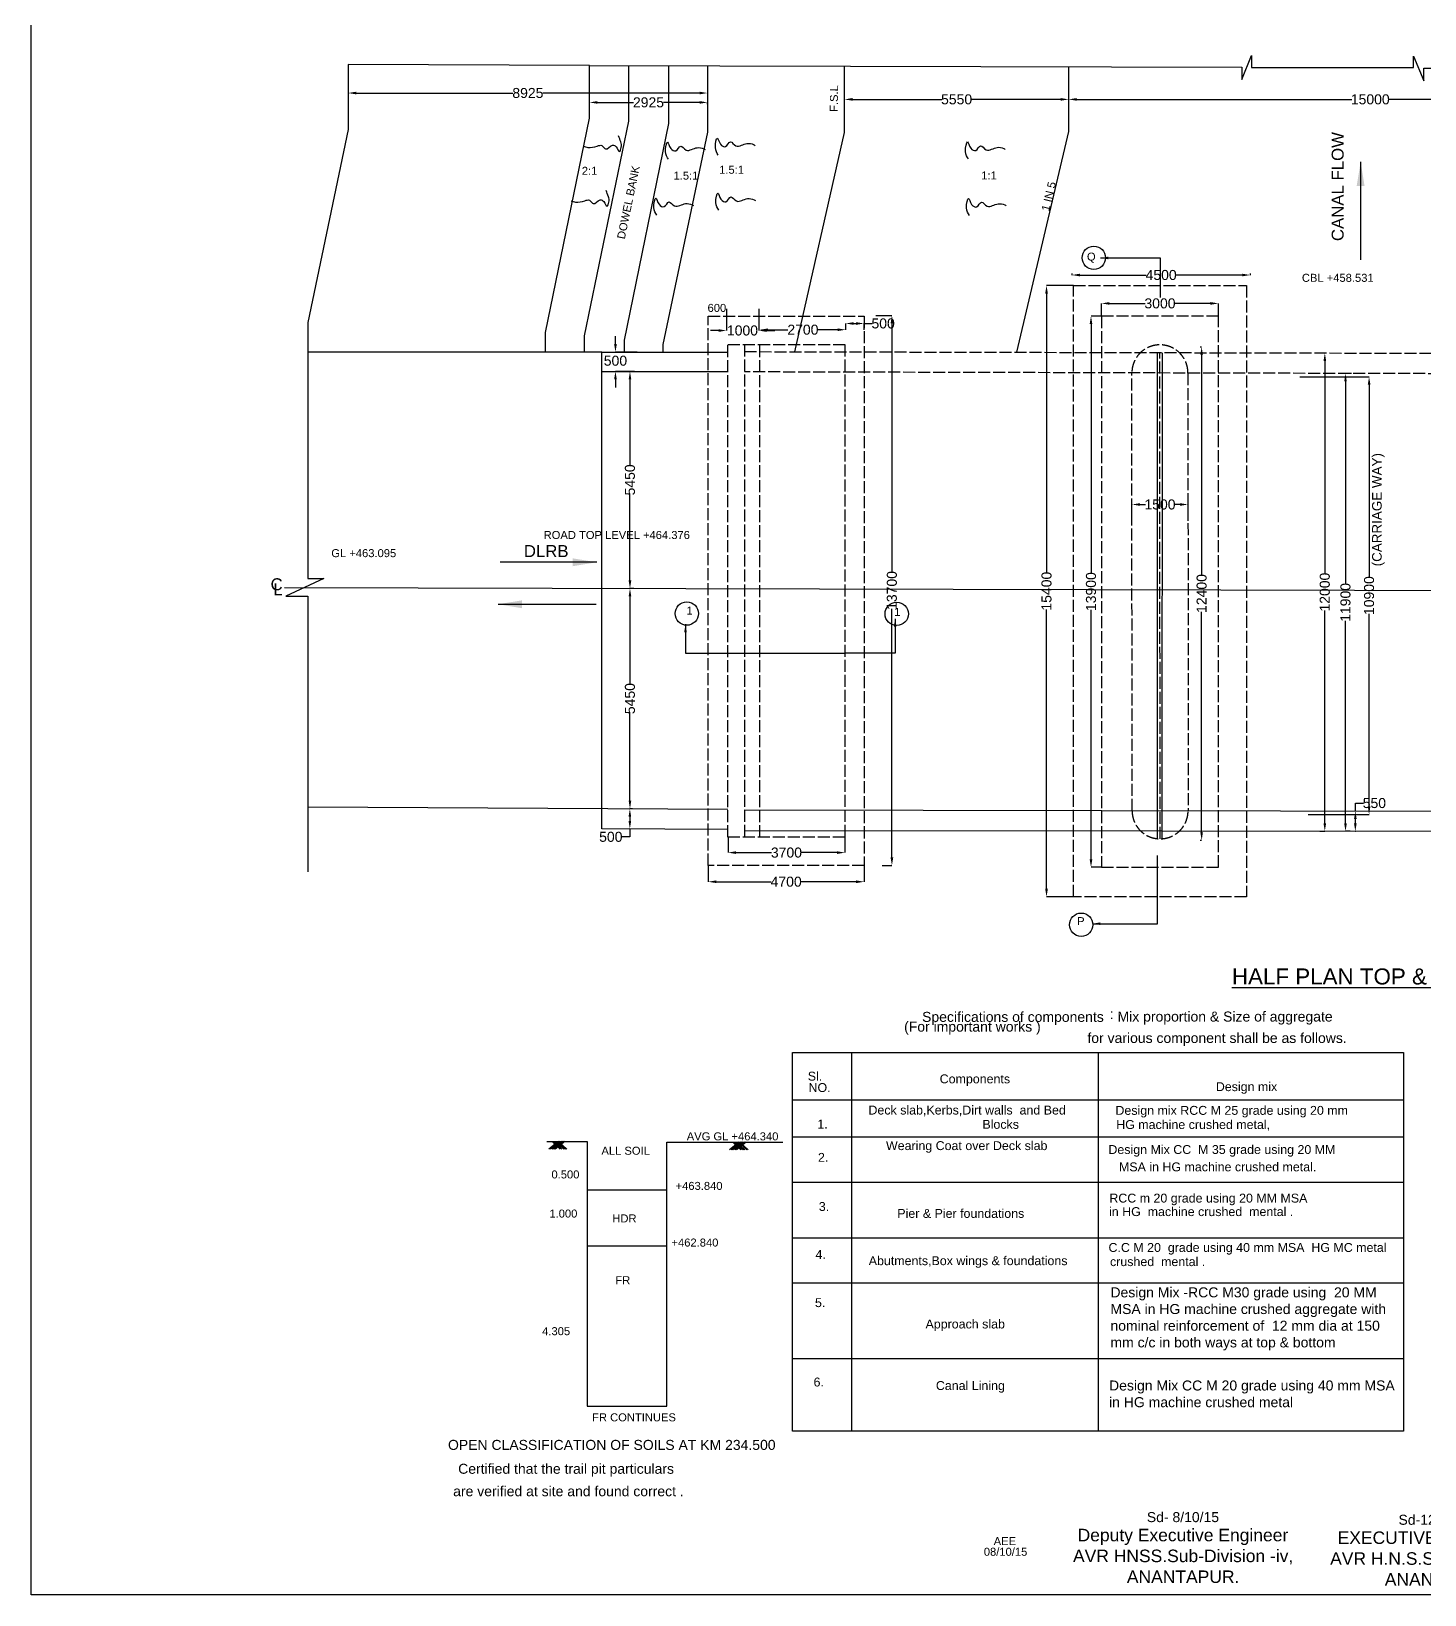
# Model space of a CAD drawing. Header units: inches. Extents: x -17772 to 62513, y -53545 to 6825.
# Drawn here: x -17772 to 17065, y -53542 to -14470 of the extents above; entities that cross this region are included whole.
import ezdxf

# ---------------------------------------------------------------- set-up
doc = ezdxf.new("R2010")
doc.units = ezdxf.units.IN
doc.header["$MEASUREMENT"] = 0
doc.linetypes.add('ACAD_ISO02W100', pattern=[15, 12, -3])
for name, color, linetype in [('DRAWING', 7, 'Continuous'), ('TEXT', 7, 'Continuous'), ('text1', 7, 'Continuous')]:
    doc.layers.add(name, color=color, linetype=linetype)
doc.styles.get("Standard").update_dxf_attribs({"font": 'arial.ttf', "height": 250})
doc.dimstyles.get("Standard").update_dxf_attribs({"dimtxt": 200, "dimasz": 200, "dimexe": 0.18, "dimexo": 0.0625, "dimgap": 0.09, "dimtad": 0, "dimtih": 1, "dimtoh": 1, "dimdec": 0, "dimzin": 0, "dimdsep": 46, "dimtxsty": 'Standard', "dimcen": 0.09, "dimadec": 0, "dimazin": 0, "dimtfac": 1, "dimtdec": 0, "dimtofl": 0, "dimtmove": 0, "dimatfit": 3, "dimfxl": 0, "dimtolj": 1, "dimtzin": 0, "dimarcsym": 0})

# ---------------------------------------------------------------- blocks, each defined once
blk = doc.blocks.new('*D37')
at = {"layer": 'Defpoints', "color": 0, "transparency": 16777216}
for p in [(-9848, -16001), (-864, -15935), (-864, -16014)]:
    blk.add_point(p, dxfattribs=at)
at = {"layer": 'TEXT', "color": 0, "lineweight": -2, "transparency": 16777216}
for p, q in [((-9848, -16001), (-9848, -16014)), ((-9648, -16014), (-5730, -16014)), ((-1064, -16014), (-4981, -16014)), ((-864, -15935), (-864, -16014))]:
    blk.add_line(p, q, dxfattribs=at)
at = {"layer": 'TEXT', "color": 0, "transparency": 16777216}
for points in [[(-9648, -15981), (-9648, -16047), (-9848, -16014)], [(-1064, -15981), (-1064, -16047), (-864, -16014)]]:
    blk.add_solid(points, dxfattribs=at)
at = {"layer": 'TEXT', "color": 0, "transparency": 16777216, "insert": (-5356, -16014), "char_height": 250, "attachment_point": 5}
blk.add_mtext('\\A1;8925', dxfattribs=at)
blk = doc.blocks.new('*D38')
at = {"layer": 'Defpoints', "color": 0, "transparency": 16777216}
for p in [(-3817, -16289), (-864, -16248), (-864, -16289)]:
    blk.add_point(p, dxfattribs=at)
at = {"layer": 'TEXT', "color": 0, "lineweight": -2, "transparency": 16777216}
for p, q in [((-3817, -16289), (-3817, -16248)), ((-3617, -16248), (-2717, -16248)), ((-1064, -16248), (-1964, -16248)), ((-864, -16289), (-864, -16248))]:
    blk.add_line(p, q, dxfattribs=at)
at = {"layer": 'TEXT', "color": 0, "transparency": 16777216}
for points in [[(-3617, -16215), (-3617, -16282), (-3817, -16248)], [(-1064, -16215), (-1064, -16282), (-864, -16248)]]:
    blk.add_solid(points, dxfattribs=at)
at = {"layer": 'TEXT', "color": 0, "transparency": 16777216, "insert": (-2341, -16248), "char_height": 250, "attachment_point": 5}
blk.add_mtext('\\A1;2925', dxfattribs=at)
blk = doc.blocks.new('*D39')
at = {"layer": 'Defpoints', "color": 0, "transparency": 16777216}
for p in [(2560, -16173), (8163, -16173), (8163, -16173)]:
    blk.add_point(p, dxfattribs=at)
at = {"layer": 'TEXT', "color": 0, "lineweight": -2, "transparency": 16777216}
for p, q in [((2560, -16173), (2560, -16173)), ((2760, -16173), (4989, -16173)), ((7963, -16173), (5734, -16173)), ((8163, -16173), (8163, -16173))]:
    blk.add_line(p, q, dxfattribs=at)
at = {"layer": 'TEXT', "color": 0, "transparency": 16777216}
for points in [[(2760, -16139), (2760, -16206), (2560, -16173)], [(7963, -16139), (7963, -16206), (8163, -16173)]]:
    blk.add_solid(points, dxfattribs=at)
at = {"layer": 'TEXT', "color": 0, "transparency": 16777216, "insert": (5362, -16173), "char_height": 250, "attachment_point": 5}
blk.add_mtext('\\A1;5550', dxfattribs=at)
blk = doc.blocks.new('*D40')
at = {"layer": 'Defpoints', "color": 0, "transparency": 16777216}
for p in [(8163, -16167), (23242, -16167), (23242, -16173)]:
    blk.add_point(p, dxfattribs=at)
at = {"layer": 'TEXT', "color": 0, "lineweight": -2, "transparency": 16777216}
for p, q in [((8163, -16167), (8163, -16173)), ((8363, -16173), (15244, -16173)), ((23042, -16173), (16161, -16173)), ((23242, -16167), (23242, -16173))]:
    blk.add_line(p, q, dxfattribs=at)
at = {"layer": 'TEXT', "color": 0, "transparency": 16777216}
for points in [[(8363, -16139), (8363, -16206), (8163, -16173)], [(23042, -16139), (23042, -16206), (23242, -16173)]]:
    blk.add_solid(points, dxfattribs=at)
at = {"layer": 'TEXT', "color": 0, "transparency": 16777216, "insert": (15703, -16173), "char_height": 250, "attachment_point": 5}
blk.add_mtext('\\A1;15000', dxfattribs=at)
blk = doc.blocks.new('*D44')
at = {"layer": 'Defpoints', "color": 0, "transparency": 16777216}
for p in [(-389, -21403), (414, -21403), (414, -21949)]:
    blk.add_point(p, dxfattribs=at)
at = {"layer": 'TEXT', "color": 0, "lineweight": -2, "transparency": 16777216}
for p, q in [((-389, -21403), (-389, -21949)), ((414, -21403), (414, -21949)), ((-589, -21949), (-789, -21949)), ((614, -21949), (814, -21949))]:
    blk.add_line(p, q, dxfattribs=at)
at = {"layer": 'TEXT', "color": 0, "transparency": 16777216}
for points in [[(-589, -21916), (-589, -21983), (-389, -21949)], [(614, -21916), (614, -21983), (414, -21949)]]:
    blk.add_solid(points, dxfattribs=at)
at = {"layer": 'TEXT', "color": 0, "transparency": 16777216, "insert": (8, -21949), "char_height": 250, "attachment_point": 5}
blk.add_mtext('\\A1;1000', dxfattribs=at)
blk = doc.blocks.new('*D45')
at = {"layer": 'Defpoints', "color": 0, "transparency": 16777216}
for p in [(449, -21932), (2589, -21929), (2589, -21932)]:
    blk.add_point(p, dxfattribs=at)
at = {"layer": 'TEXT', "color": 0, "lineweight": -2, "transparency": 16777216}
for p, q in [((449, -21932), (449, -21929)), ((649, -21929), (1144, -21929)), ((2389, -21929), (1894, -21929)), ((2589, -21932), (2589, -21929))]:
    blk.add_line(p, q, dxfattribs=at)
at = {"layer": 'TEXT', "color": 0, "transparency": 16777216}
for points in [[(649, -21896), (649, -21962), (449, -21929)], [(2389, -21896), (2389, -21962), (2589, -21929)]]:
    blk.add_solid(points, dxfattribs=at)
at = {"layer": 'TEXT', "color": 0, "transparency": 16777216, "insert": (1519, -21929), "char_height": 250, "attachment_point": 5}
blk.add_mtext('\\A1;2700', dxfattribs=at)
blk = doc.blocks.new('*D46')
at = {"layer": 'Defpoints', "color": 0, "transparency": 16777216}
for p in [(3049, -21773), (2589, -21932), (3049, -21932)]:
    blk.add_point(p, dxfattribs=at)
at = {"layer": 'TEXT', "color": 0, "lineweight": -2, "transparency": 16777216}
for p, q in [((2589, -21932), (2589, -21773)), ((2789, -21773), (2849, -21773)), ((3049, -21932), (3049, -21773)), ((3049, -21773), (3249, -21773))]:
    blk.add_line(p, q, dxfattribs=at)
at = {"layer": 'TEXT', "color": 0, "transparency": 16777216}
for points in [[(2789, -21740), (2789, -21807), (2589, -21773)], [(2849, -21740), (2849, -21807), (3049, -21773)]]:
    blk.add_solid(points, dxfattribs=at)
at = {"layer": 'TEXT', "color": 0, "transparency": 16777216, "insert": (3525, -21773), "char_height": 250, "attachment_point": 5}
blk.add_mtext('\\A1;500', dxfattribs=at)
blk = doc.blocks.new('*D47')
at = {"layer": 'Defpoints', "color": 0, "transparency": 16777216}
for p in [(-3167, -22488), (-2624, -22488), (-2688, -22970)]:
    blk.add_point(p, dxfattribs=at)
at = {"layer": 'TEXT', "color": 0, "lineweight": -2, "transparency": 16777216}
for p, q in [((-3167, -22288), (-3167, -22088)), ((-2624, -22488), (-3167, -22488)), ((-2688, -22970), (-3167, -22970)), ((-3167, -23170), (-3167, -23370))]:
    blk.add_line(p, q, dxfattribs=at)
at = {"layer": 'TEXT', "color": 0, "transparency": 16777216}
for points in [[(-3200, -22288), (-3133, -22288), (-3167, -22488)], [(-3200, -23170), (-3133, -23170), (-3167, -22970)]]:
    blk.add_solid(points, dxfattribs=at)
at = {"layer": 'TEXT', "color": 0, "transparency": 16777216, "insert": (-3167, -22705), "char_height": 250, "attachment_point": 5}
blk.add_mtext('\\A1;500', dxfattribs=at)
blk = doc.blocks.new('*D48')
at = {"layer": 'Defpoints', "color": 0, "transparency": 16777216}
for p in [(-2694, -22970), (-2804, -28395), (-2707, -28395)]:
    blk.add_point(p, dxfattribs=at)
at = {"layer": 'TEXT', "color": 0, "lineweight": -2, "transparency": 16777216}
for p, q in [((-2694, -22970), (-2804, -22970)), ((-2804, -23170), (-2804, -25309)), ((-2804, -28195), (-2804, -26055)), ((-2707, -28395), (-2804, -28395))]:
    blk.add_line(p, q, dxfattribs=at)
at = {"layer": 'TEXT', "color": 0, "transparency": 16777216}
for points in [[(-2837, -23170), (-2771, -23170), (-2804, -22970)], [(-2837, -28195), (-2771, -28195), (-2804, -28395)]]:
    blk.add_solid(points, dxfattribs=at)
at = {"layer": 'TEXT', "color": 0, "transparency": 16777216, "insert": (-2804, -25682), "char_height": 250, "attachment_point": 5, "rotation": 90}
blk.add_mtext('\\A1;5450', dxfattribs=at)
blk = doc.blocks.new('*D49')
at = {"layer": 'Defpoints', "color": 0, "transparency": 16777216}
for p in [(-2707, -28395), (-2804, -33899), (-2740, -33899)]:
    blk.add_point(p, dxfattribs=at)
at = {"layer": 'TEXT', "color": 0, "lineweight": -2, "transparency": 16777216}
for p, q in [((-2707, -28395), (-2804, -28395)), ((-2804, -28595), (-2804, -30774)), ((-2804, -33699), (-2804, -31520)), ((-2740, -33899), (-2804, -33899))]:
    blk.add_line(p, q, dxfattribs=at)
at = {"layer": 'TEXT', "color": 0, "transparency": 16777216}
for points in [[(-2837, -28595), (-2771, -28595), (-2804, -28395)], [(-2837, -33699), (-2771, -33699), (-2804, -33899)]]:
    blk.add_solid(points, dxfattribs=at)
at = {"layer": 'TEXT', "color": 0, "transparency": 16777216, "insert": (-2804, -31147), "char_height": 250, "attachment_point": 5, "rotation": 90}
blk.add_mtext('\\A1;5450', dxfattribs=at)
blk = doc.blocks.new('*D50')
at = {"layer": 'Defpoints', "color": 0, "transparency": 16777216}
for p in [(-2804, -33899), (-2807, -34403), (-2807, -34403)]:
    blk.add_point(p, dxfattribs=at)
at = {"layer": 'TEXT', "color": 0, "lineweight": -2, "transparency": 16777216}
for p, q in [((-2804, -33899), (-2807, -33899)), ((-2807, -34099), (-2807, -34203)), ((-2807, -34603), (-3007, -34603)), ((-2807, -34403), (-2807, -34403)), ((-2807, -34403), (-2807, -34603))]:
    blk.add_line(p, q, dxfattribs=at)
at = {"layer": 'TEXT', "color": 0, "transparency": 16777216}
for points in [[(-2840, -34099), (-2774, -34099), (-2807, -33899)], [(-2840, -34203), (-2774, -34203), (-2807, -34403)]]:
    blk.add_solid(points, dxfattribs=at)
at = {"layer": 'TEXT', "color": 0, "transparency": 16777216, "insert": (-3283, -34603), "char_height": 250, "attachment_point": 5}
blk.add_mtext('\\A1;500', dxfattribs=at)
blk = doc.blocks.new('*D51')
at = {"layer": 'Defpoints', "color": 0, "transparency": 16777216}
for p in [(-847, -35315), (3049, -35315), (3049, -35724)]:
    blk.add_point(p, dxfattribs=at)
at = {"layer": 'TEXT', "color": 0, "lineweight": -2, "transparency": 16777216}
for p, q in [((-847, -35316), (-847, -35724)), ((3049, -35316), (3049, -35724)), ((-647, -35724), (723, -35724)), ((2849, -35724), (1479, -35724))]:
    blk.add_line(p, q, dxfattribs=at)
at = {"layer": 'TEXT', "color": 0, "transparency": 16777216}
for points in [[(-647, -35691), (-647, -35757), (-847, -35724)], [(2849, -35691), (2849, -35757), (3049, -35724)]]:
    blk.add_solid(points, dxfattribs=at)
at = {"layer": 'TEXT', "color": 0, "transparency": 16777216, "insert": (1101, -35724), "char_height": 250, "attachment_point": 5}
blk.add_mtext('\\A1;4700', dxfattribs=at)
blk = doc.blocks.new('*D52')
at = {"layer": 'Defpoints', "color": 0, "transparency": 16777216}
for p in [(-353, -34612), (2570, -34612), (2570, -34996)]:
    blk.add_point(p, dxfattribs=at)
at = {"layer": 'TEXT', "color": 0, "lineweight": -2, "transparency": 16777216}
for p, q in [((-353, -34612), (-353, -34996)), ((2570, -34612), (2570, -34996)), ((-153, -34996), (735, -34996)), ((2370, -34996), (1481, -34996))]:
    blk.add_line(p, q, dxfattribs=at)
at = {"layer": 'TEXT', "color": 0, "transparency": 16777216}
for points in [[(-153, -34963), (-153, -35029), (-353, -34996)], [(2370, -34963), (2370, -35029), (2570, -34996)]]:
    blk.add_solid(points, dxfattribs=at)
at = {"layer": 'TEXT', "color": 0, "transparency": 16777216, "insert": (1108, -34996), "char_height": 250, "attachment_point": 5}
blk.add_mtext('\\A1;3700', dxfattribs=at)
blk = doc.blocks.new('*D53')
at = {"layer": 'Defpoints', "color": 0, "transparency": 16777216}
for p in [(8245, -20527), (12704, -20527), (12704, -20562)]:
    blk.add_point(p, dxfattribs=at)
at = {"layer": 'TEXT', "color": 0, "lineweight": -2, "transparency": 16777216}
for p, q in [((8245, -20527), (8245, -20562)), ((8445, -20562), (10097, -20562)), ((12504, -20562), (10853, -20562)), ((12704, -20527), (12704, -20562))]:
    blk.add_line(p, q, dxfattribs=at)
at = {"layer": 'TEXT', "color": 0, "transparency": 16777216}
for points in [[(8445, -20529), (8445, -20595), (8245, -20562)], [(12504, -20529), (12504, -20595), (12704, -20562)]]:
    blk.add_solid(points, dxfattribs=at)
at = {"layer": 'TEXT', "color": 0, "transparency": 16777216, "insert": (10475, -20562), "char_height": 250, "attachment_point": 5}
blk.add_mtext('\\A1;4500', dxfattribs=at)
blk = doc.blocks.new('*D54')
at = {"layer": 'Defpoints', "color": 0, "transparency": 16777216}
for p in [(11908, -21272), (8984, -21587), (11908, -21587)]:
    blk.add_point(p, dxfattribs=at)
at = {"layer": 'TEXT', "color": 0, "lineweight": -2, "transparency": 16777216}
for p, q in [((8984, -21587), (8984, -21271)), ((9184, -21272), (10073, -21272)), ((11708, -21272), (10819, -21272)), ((11908, -21587), (11908, -21271))]:
    blk.add_line(p, q, dxfattribs=at)
at = {"layer": 'TEXT', "color": 0, "transparency": 16777216}
for points in [[(9184, -21238), (9184, -21305), (8984, -21272)], [(11708, -21238), (11708, -21305), (11908, -21272)]]:
    blk.add_solid(points, dxfattribs=at)
at = {"layer": 'TEXT', "color": 0, "transparency": 16777216, "insert": (10446, -21272), "char_height": 250, "attachment_point": 5}
blk.add_mtext('\\A1;3000', dxfattribs=at)
blk = doc.blocks.new('*D55')
at = {"layer": 'Defpoints', "color": 0, "transparency": 16777216}
for p in [(8284, -20826), (7610, -36100), (8284, -36100)]:
    blk.add_point(p, dxfattribs=at)
at = {"layer": 'TEXT', "color": 0, "lineweight": -2, "transparency": 16777216}
for p, q in [((8284, -20826), (7610, -20826)), ((7610, -21026), (7610, -28005)), ((7610, -35900), (7610, -28921)), ((8284, -36100), (7610, -36100))]:
    blk.add_line(p, q, dxfattribs=at)
at = {"layer": 'TEXT', "color": 0, "transparency": 16777216}
for points in [[(7576, -21026), (7643, -21026), (7610, -20826)], [(7576, -35900), (7643, -35900), (7610, -36100)]]:
    blk.add_solid(points, dxfattribs=at)
at = {"layer": 'TEXT', "color": 0, "transparency": 16777216, "insert": (7610, -28463), "char_height": 250, "attachment_point": 5, "rotation": 90}
blk.add_mtext('\\A1;15400', dxfattribs=at)
blk = doc.blocks.new('*D56')
at = {"layer": 'Defpoints', "color": 0, "transparency": 16777216}
for p in [(8984, -21587), (8722, -35361), (8984, -35361)]:
    blk.add_point(p, dxfattribs=at)
at = {"layer": 'TEXT', "color": 0, "lineweight": -2, "transparency": 16777216}
for p, q in [((8984, -21587), (8722, -21587)), ((8722, -21787), (8722, -28016)), ((8722, -35161), (8722, -28933)), ((8984, -35361), (8722, -35361))]:
    blk.add_line(p, q, dxfattribs=at)
at = {"layer": 'TEXT', "color": 0, "transparency": 16777216}
for points in [[(8688, -21787), (8755, -21787), (8722, -21587)], [(8688, -35161), (8755, -35161), (8722, -35361)]]:
    blk.add_solid(points, dxfattribs=at)
at = {"layer": 'TEXT', "color": 0, "transparency": 16777216, "insert": (8722, -28474), "char_height": 250, "attachment_point": 5, "rotation": 90}
blk.add_mtext('\\A1;13900', dxfattribs=at)
blk = doc.blocks.new('*D57')
at = {"layer": 'Defpoints', "color": 0, "transparency": 16777216}
for p in [(11147, -26297), (9745, -26706), (11147, -26706)]:
    blk.add_point(p, dxfattribs=at)
at = {"layer": 'TEXT', "color": 0, "lineweight": -2, "transparency": 16777216}
for p, q in [((9745, -26706), (9745, -26297)), ((9945, -26297), (10085, -26297)), ((10947, -26297), (10807, -26297)), ((11147, -26705), (11147, -26297))]:
    blk.add_line(p, q, dxfattribs=at)
at = {"layer": 'TEXT', "color": 0, "transparency": 16777216}
for points in [[(9945, -26264), (9945, -26330), (9745, -26297)], [(10947, -26264), (10947, -26330), (11147, -26297)]]:
    blk.add_solid(points, dxfattribs=at)
at = {"layer": 'TEXT', "color": 0, "transparency": 16777216, "insert": (10446, -26297), "char_height": 250, "attachment_point": 5}
blk.add_mtext('\\A1;1500', dxfattribs=at)
blk = doc.blocks.new('*D58')
at = {"layer": 'Defpoints', "color": 0, "transparency": 16777216}
for p in [(11453, -22355), (11453, -34688), (11488, -34688)]:
    blk.add_point(p, dxfattribs=at)
at = {"layer": 'TEXT', "color": 0, "lineweight": -2, "transparency": 16777216}
for p, q in [((11454, -22355), (11488, -22355)), ((11488, -22555), (11488, -28063)), ((11488, -34488), (11488, -28979)), ((11454, -34688), (11488, -34688))]:
    blk.add_line(p, q, dxfattribs=at)
at = {"layer": 'TEXT', "color": 0, "transparency": 16777216}
for points in [[(11454, -22555), (11521, -22555), (11488, -22355)], [(11454, -34488), (11521, -34488), (11488, -34688)]]:
    blk.add_solid(points, dxfattribs=at)
at = {"layer": 'TEXT', "color": 0, "transparency": 16777216, "insert": (11488, -28521), "char_height": 250, "attachment_point": 5, "rotation": 90}
blk.add_mtext('\\A1;12400', dxfattribs=at)
blk = doc.blocks.new('*D59')
at = {"layer": 'Defpoints', "color": 0, "transparency": 16777216}
for p in [(14472, -22510), (14567, -22510), (14444, -34463)]:
    blk.add_point(p, dxfattribs=at)
at = {"layer": 'TEXT', "color": 0, "lineweight": -2, "transparency": 16777216}
for p, q in [((14472, -22510), (14567, -22510)), ((14567, -22710), (14567, -28028)), ((14567, -34263), (14567, -28945)), ((14444, -34463), (14567, -34463))]:
    blk.add_line(p, q, dxfattribs=at)
at = {"layer": 'TEXT', "color": 0, "transparency": 16777216}
for points in [[(14534, -22710), (14600, -22710), (14567, -22510)], [(14534, -34263), (14600, -34263), (14567, -34463)]]:
    blk.add_solid(points, dxfattribs=at)
at = {"layer": 'TEXT', "color": 0, "transparency": 16777216, "insert": (14567, -28486), "char_height": 250, "attachment_point": 5, "rotation": 90}
blk.add_mtext('\\A1;12000', dxfattribs=at)
blk = doc.blocks.new('*D60')
at = {"layer": 'Defpoints', "color": 0, "transparency": 16777216}
for p in [(15084, -23022), (15231, -23022), (15202, -34464)]:
    blk.add_point(p, dxfattribs=at)
at = {"layer": 'TEXT', "color": 0, "lineweight": -2, "transparency": 16777216}
for p, q in [((15231, -23022), (15084, -23022)), ((15084, -23222), (15084, -28285)), ((15084, -34264), (15084, -29201)), ((15202, -34464), (15084, -34464))]:
    blk.add_line(p, q, dxfattribs=at)
at = {"layer": 'TEXT', "color": 0, "transparency": 16777216}
for points in [[(15051, -23222), (15117, -23222), (15084, -23022)], [(15051, -34264), (15117, -34264), (15084, -34464)]]:
    blk.add_solid(points, dxfattribs=at)
at = {"layer": 'TEXT', "color": 0, "transparency": 16777216, "insert": (15084, -28743), "char_height": 250, "attachment_point": 5, "rotation": 90}
blk.add_mtext('\\A1;11900', dxfattribs=at)
blk = doc.blocks.new('*D61')
at = {"layer": 'Defpoints', "color": 0, "transparency": 16777216}
for p in [(13940, -23106), (14151, -34042), (15674, -34042)]:
    blk.add_point(p, dxfattribs=at)
at = {"layer": 'TEXT', "color": 0, "lineweight": -2, "transparency": 16777216}
for p, q in [((13940, -23106), (15674, -23106)), ((15674, -23306), (15674, -28116)), ((15674, -33842), (15674, -29032)), ((14151, -34042), (15674, -34042))]:
    blk.add_line(p, q, dxfattribs=at)
at = {"layer": 'TEXT', "color": 0, "transparency": 16777216}
for points in [[(15641, -23306), (15708, -23306), (15674, -23106)], [(15641, -33842), (15708, -33842), (15674, -34042)]]:
    blk.add_solid(points, dxfattribs=at)
at = {"layer": 'TEXT', "color": 0, "transparency": 16777216, "insert": (15674, -28574), "char_height": 250, "width": 4063.95, "attachment_point": 5, "rotation": 90}
blk.add_mtext('\\A1;10900  ', dxfattribs=at)
blk = doc.blocks.new('*D75')
at = {"layer": 'Defpoints', "color": 0, "transparency": 16777216}
for p in [(15330, -33959), (15330, -33959), (15329, -34464)]:
    blk.add_point(p, dxfattribs=at)
at = {"layer": 'TEXT', "color": 0, "lineweight": -2, "transparency": 16777216}
for p, q in [((15330, -33959), (15330, -33759)), ((15330, -33759), (15530, -33759)), ((15330, -33959), (15330, -33959)), ((15330, -34264), (15330, -34159)), ((15329, -34464), (15331, -34464))]:
    blk.add_line(p, q, dxfattribs=at)
at = {"layer": 'TEXT', "color": 0, "transparency": 16777216}
for points in [[(15297, -34159), (15364, -34159), (15330, -33959)], [(15297, -34264), (15364, -34264), (15330, -34464)]]:
    blk.add_solid(points, dxfattribs=at)
at = {"layer": 'TEXT', "color": 0, "transparency": 16777216, "insert": (15806, -33759), "char_height": 250, "attachment_point": 5}
blk.add_mtext('\\A1;550', dxfattribs=at)
blk = doc.blocks.new('*D78')
at = {"layer": 'Defpoints', "color": 0, "transparency": 16777216}
for p in [(3344, -21572), (3501, -35318), (3744, -35318)]:
    blk.add_point(p, dxfattribs=at)
at = {"layer": 'TEXT', "color": 0, "lineweight": -2, "transparency": 16777216}
for p, q in [((3344, -21572), (3745, -21572)), ((3744, -21772), (3744, -27986)), ((3744, -35118), (3744, -28903)), ((3501, -35318), (3745, -35318))]:
    blk.add_line(p, q, dxfattribs=at)
at = {"layer": 'TEXT', "color": 0, "transparency": 16777216}
for points in [[(3711, -21772), (3778, -21772), (3744, -21572)], [(3711, -35118), (3778, -35118), (3744, -35318)]]:
    blk.add_solid(points, dxfattribs=at)
at = {"layer": 'TEXT', "color": 0, "transparency": 16777216, "insert": (3744, -28445), "char_height": 250, "attachment_point": 5, "rotation": 90}
blk.add_mtext('\\A1;13700', dxfattribs=at)

msp = doc.modelspace()

# ---------------------------------------------------------------- linework, layer by layer
at = {"layer": 'DRAWING', "color": 0}
msp.add_lwpolyline([(-17771.7, 6824.9), (62472.7, 6824.9), (62472.7, -53541.7), (-17771.7, -53541.7)], close=True, dxfattribs=at)
for points in [[(-3817.4, -15328.3), (12491.7, -15368.5), (12491.7, -15676.5), (12735.1, -15074.1), (12735.1, -15375.6), (16786.3, -15375.6), (16786.3, -15092), (17039.6, -15705.8), (17039.6, -15390.7), (19260.6, -15390.7), (19260.6, -15114.2), (19491.6, -15705), (19491.6, -15413.9), (37315.7, -15413.9), (37315.7, -16521.9), (38278.4, -21372.9), (38251.3, -28442.4), (38669.7, -28442.4), (37700.1, -28899.6), (38241.6, -28899.6), (38241.6, -35748.9)], [(-9847.7, -15303.6), (-9847.7, -16928.5), (-10854.9, -21752.3), (-10854.9, -28145.7), (-10458.3, -28145.7), (-11403.5, -28587.3), (-10857.5, -28587.3), (-10857.5, -35479)], [(-4917.2, -22487.7), (-4917.2, -21995.8), (-3817.4, -16639.7), (-3817.4, -15328.3), (-9847.7, -15303.6)], [(-2839.8, -15330.7), (-2839.8, -16716.9), (-3950.5, -22085.2), (-3950.5, -22487.7)], [(-2937, -22487.7), (-2937, -22192.5), (-1832.8, -16772.4), (-1829.3, -15333.2)], [(-863.7, -15335.6), (-863.7, -16992.3), (-1979.8, -22298.4), (-1979.8, -22487.7)], [(1313.8, -22479), (2557.8, -17001.5), (2561.8, -15344)], [(8163.3, -15357.8), (8163.3, -16976.6), (6861.5, -22491.9)], [(-3504.2, -22487.7), (-10854.9, -22487.7)], [(-353.3, -34415.8), (-3504.2, -34399), (-3504.2, -22487.7), (-353.3, -22487.7)], [(10378.5, -22500.1), (10372.6, -34646.9)], [(10499.8, -22502.9), (10493.9, -34649.7)], [(-3504.2, -22969.9), (-353.3, -22969.9)], [(-11444.3, -28373.6), (38720.7, -28495.9)], [(-10857.5, -33851.5), (-353.3, -33913.5)], [(60, -33931), (31325.4, -33988.1)], [(31325.4, -34480.2), (60, -34448.8)], [(-4886, -42211.5), (-3872.5, -42211.5), (-3872.5, -48833.4), (-1884.4, -48833.4), (-1884.4, -42228.4), (1015.1, -42228.4)], [(-4589.9, -42211.5), (-4832.7, -42405.2)], [(-4548.9, -42211.5), (-4791.6, -42405.2)], [(-4751.1, -42211.5), (-4545.4, -42403.4)], [(-4502.9, -42211.5), (-4745.7, -42405.2)], [(-4471.8, -42211.5), (-4714.5, -42405.2)], [(-4710.1, -42211.5), (-4504.4, -42403.4)], [(-4447.1, -42211.5), (-4689.9, -42405.2)], [(-4428.7, -42211.5), (-4671.4, -42405.2)], [(-4664.2, -42211.5), (-4458.5, -42403.4)], [(-4633, -42211.5), (-4427.3, -42403.4)], [(-4608.4, -42211.5), (-4402.7, -42403.4)], [(-4589.9, -42211.5), (-4384.2, -42403.4)], [(-73.4, -42228.4), (-316.2, -42422.2)], [(-32.6, -42228.4), (-275.4, -42422.2)], [(-4.8, -42228.4), (-247.6, -42422.2)], [(-234.6, -42228.4), (-28.9, -42420.3)], [(23, -42228.4), (-219.8, -42422.2)], [(-193.9, -42228.4), (11.8, -42420.3)], [(69.3, -42228.4), (-173.5, -42422.2)], [(-166.1, -42228.4), (39.6, -42420.3)], [(104.5, -42228.4), (-138.3, -42422.2)], [(-138.3, -42228.4), (67.4, -42420.3)], [(-91.9, -42228.4), (113.8, -42420.3)], [(-56.7, -42228.4), (149, -42420.3)], [(-3872.5, -43422.2), (-1884.4, -43422.2)], [(-3872.5, -44825.1), (-1884.4, -44825.1)]]:
    msp.add_lwpolyline(points, dxfattribs=at)
at = {"layer": 'DRAWING', "color": 0, "linetype": 'ACAD_ISO02W100', "ltscale": 25}
for points in [[(8283.9, -20826), (12609.1, -20826), (12609.1, -36100.3), (8283.9, -36100.3)], [(-847.3, -21589.2), (3048.8, -21589.2), (3048.8, -35315.5), (-847.3, -35315.5)], [(8984.1, -35361.5), (11908.3, -35361.5), (11908.3, -21587.5), (8984.1, -21587.5)], [(-353.3, -22299.6), (2569.6, -22299.6), (2569.6, -34611.7), (-353.3, -34611.7)]]:
    msp.add_lwpolyline(points, close=True, dxfattribs=at)
for points in [[(60, -22299.6), (60, -34611.7)], [(60, -22476), (31325.4, -22548.9)], [(439.6, -34611.7), (439.6, -22299.6)], [(10448, -34651.1), (10444.4, -22500.2)], [(31325.4, -23063.8), (60, -22983)]]:
    msp.add_lwpolyline(points, dxfattribs=at)
msp.add_lwpolyline([(9749.6, -33948.7), (9743.2, -23008, -1.0031797), (11145.4, -23011.7), (11148.9, -33951.2, -1.0021473), (9749.6, -33948.7, -0.9960371)], format="xyb", dxfattribs=at)
at = {"layer": 'TEXT', "color": 0}
msp.add_lwpolyline([(1263.3, -39993.8), (16530, -39993.8), (16530, -49453.4), (1263.3, -49453.4)], close=True, dxfattribs=at)
for points in [[(2734, -39993.8), (2734, -49453.4)], [(8896.7, -39993.8), (8896.7, -49453.4)], [(1263.3, -41171.7), (16530, -41171.7)], [(1263.3, -42102.2), (16530, -42102.2)], [(1263.3, -43228.7), (16530, -43228.7)], [(1263.3, -44624.5), (16530, -44624.5)], [(1263.3, -45751), (16530, -45751)], [(1263.3, -47636.6), (16530, -47636.6)]]:
    msp.add_lwpolyline(points, dxfattribs=at)
for centre in [(8792.9, -20131.1), (-1383, -29022.4), (3863.7, -29030.2), (8476.5, -36797.6)]:
    msp.add_circle(centre, 291.4, dxfattribs=at)
for points in [[(-3968.4, -17340.2), (-3856, -17373.1), (-3621.4, -17337.7), (-3504.9, -17327.4), (-3411.9, -17411.4), (-3240, -17316.8), (-3151.5, -17356.7), (-3067.4, -17477.6), (-3020.2, -17375.8), (-3033.4, -17237.2), (-3092.4, -17082.4)], [(-596.7, -17563.8), (-669.4, -17373.7), (-618.5, -17138.5), (-541.5, -17290.9), (-416.6, -17350.4), (-291.7, -17232.9), (-155.2, -17333), (-17.8, -17319.7), (120.2, -17274.7), (287.3, -17302.3), (322.1, -17322.6)], [(-1840.9, -17669.1), (-1913.5, -17479), (-1862.7, -17243.8), (-1785.7, -17396.2), (-1660.8, -17455.8), (-1535.9, -17338.2), (-1399.3, -17438.3), (-1261.9, -17425), (-1124, -17380), (-956.9, -17407.6), (-922, -17427.9)], [(5658.3, -17662.3), (5585.7, -17472.1), (5636.5, -17236.9), (5713.5, -17389.4), (5838.4, -17448.9), (5963.3, -17331.3), (6099.9, -17431.5), (6237.3, -17418.1), (6375.3, -17373.1), (6542.3, -17400.7), (6577.2, -17421)], [(-4278.2, -18707.3), (-4165.8, -18740.2), (-3931.2, -18704.9), (-3814.7, -18694.5), (-3721.7, -18778.6), (-3549.8, -18684), (-3461.2, -18723.8), (-3377.1, -18844.7), (-3329.9, -18743), (-3343.2, -18604.4), (-3402.2, -18449.6)], [(-2132.2, -19067), (-2204.9, -18876.8), (-2154, -18641.7), (-2077, -18794.1), (-1952.1, -18853.6), (-1827.2, -18736), (-1690.7, -18836.2), (-1553.3, -18822.9), (-1415.3, -18777.9), (-1248.3, -18805.4), (-1213.4, -18825.8)], [(-584.9, -18942.2), (-657.5, -18752.1), (-606.6, -18516.9), (-529.7, -18669.3), (-404.7, -18728.8), (-279.8, -18611.2), (-143.3, -18711.4), (-5.9, -18698.1), (132.1, -18653.1), (299.1, -18680.7), (334, -18701)], [(5681.9, -19071.2), (5609.3, -18881), (5660.1, -18645.9), (5737.1, -18798.3), (5862, -18857.8), (5986.9, -18740.2), (6123.5, -18840.4), (6260.9, -18827.1), (6398.9, -18782.1), (6565.9, -18809.7), (6600.8, -18830)]]:
    msp.add_spline(points, degree=3, dxfattribs=at)

# ---------------------------------------------------------------- texts
for s, height, rotation, p in [('F.S.L', 200, 88.9838, (2389.3, -16486.8)), ('CANAL FLOW ', 300, 90, (15038.2, -19713.4)), ('DOWEL BANK ', 200, 78.30689, (-2935.2, -19678.7)), ('1 IN 5', 200, 76.48563, (7673.7, -18982)), ('(CARRIAGE WAY)', 240, 90, (15989.5, -27841.7))]:
    msp.add_text(s, height=height, rotation=rotation, dxfattribs=at).set_placement(p)
for s, height, p in [('2:1', 200, (-4008.4, -18057.8)), ('1.5:1', 200, (-575, -18031)), ('1.5:1', 200, (-1715, -18178.4)), ('1:1', 200, (5978, -18174.2)), ('Q', 200, (8620.1, -20201.8)), ('CBL +458.531', 200, (13993.6, -20732)), ('600', 200, (-864.4, -21483.5)), ('ROAD TOP LEVEL +464.376', 200, (-4962.6, -27158.2)), ('DLRB ', 300, (-5457.1, -27610.1)), ('GL +463.095 ', 200, (-10270.8, -27612.3)), ('C', 300, (-11788.9, -28440.8)), ('L', 300, (-11718.7, -28564.4)), ('1', 200, (-1392.3, -29049.7)), ('1', 200, (3803, -29080.6)), ('P', 200, (8375, -36809.1)), ('%%UHALF PLAN TOP & HALF PLAN TAT BOTTOM', 400, (12244.9, -38290.6)), ('Specifications of components ', 250, (4499.1, -39225.9)), (':', 250, (9188.7, -39154.7)), ('Mix proportion & Size of aggregate ', 250, (9384.9, -39217.9)), ('(For important works )', 250, (4049.2, -39469.9)), ('for various component shall be as follows.', 250, (8631.7, -39753.3)), ('AVG GL +464.340 ', 200, (-1384.6, -42186.8)), ('ALL SOIL ', 200, (-3517.7, -42546.2)), ('0.500', 200, (-4766.8, -43138.2)), ('+463.840', 200, (-1663.3, -43425.1)), ('1.000 ', 200, (-4818.4, -44116.3)), ('HDR ', 200, (-3245.1, -44237.9)), ('+462.840', 200, (-1766.3, -44840.7)), ('FR ', 200, (-3169, -45780.9)), ('4.305 ', 200, (-4999, -47055.4)), ('FR CONTINUES ', 200, (-3750.6, -49208.7)), ('OPEN CLASSIFICATION OF SOILS AT KM 234.500', 250, (-7353, -49922.4)), ('Certified that the trail pit particulars', 250, (-7098.9, -50518.9)), ('are verified at site and found correct . ', 250, (-7224.3, -51080.4)), ('  AEE ', 200, (6133.4, -52301.6)), ('08/10/15', 200, (6042, -52567.9))]:
    msp.add_text(s, height=height, dxfattribs=at).set_placement(p)
at = {"layer": 'TEXT', "char_height": 250, "width": 7128.149, "attachment_point": 1}
for s, insert in [('Design Mix -RCC M30 grade using  20 MM MSA in HG machine crushed aggregate with nominal reinforcement of  12 mm dia at 150 mm c/c in both ways at top & bottom  ', (9207.9, -45860.4)), ('Design Mix CC M 20 grade using 40 mm MSA in HG machine crushed metal  ', (9173.3, -48187.9))]:
    msp.add_mtext(s, dxfattribs=dict(at, insert=insert))
at = {"layer": 'TEXT', "color": 0, "char_height": 250, "attachment_point": 1}
for s, insert, width in [('\\pi1885.4;Sd- 8/10/15 \\P\\pi154.33;{\\H1.25x;Deputy Executive Engineer  \\P\\pi39.434;AVR HNSS.Sub-Division -iv, \\P\\pi1385.6;ANANTAPUR.}', (8232.8, -51477.1), 5546.978), ('                     Sd-12/10/15 \\P\\pi515.96;{\\H1.25x;EXECUTIVE ENGINEER , \\P\\pi328.9;AVR H.N.S.S Division No.VI \\P\\pi1695.1;ANANTAPUR }', (14371.5, -51543.3), 6077.103)]:
    msp.add_mtext(s, dxfattribs=dict(at, insert=insert, width=width))
at = {"layer": 'text1', "color": 0}
for s, height, p in [('Sl.', 222.2, (1641.2, -40693.2)), ('Components ', 222.204, (4939.3, -40761.5)), ('NO.', 222.2, (1660.2, -40978.6)), ('Design mix', 222.2, (11842.6, -40955.9)), ('Deck slab,Kerbs,Dirt walls  and Bed ', 222.204, (3158.2, -41541.1)), ('Design mix RCC M 25 grade using 20 mm', 222.204, (9332.6, -41548.4)), ('1.', 222.2, (1880.8, -41890.8)), ('Blocks', 222.2, (6006.9, -41897.8)), ('HG machine crushed metal,', 222.204, (9352.4, -41903)), ('Wearing Coat over Deck slab', 222.204, (3596.3, -42429.7)), ('2.', 222.2, (1895.6, -42723.2)), ('Design Mix CC  M 35 grade using 20 MM ', 222.204, (9157.3, -42527.1)), ('MSA in HG machine crushed metal.', 222.204, (9421.4, -42960.7)), ('3.', 222.2, (1916.6, -43950.8)), ('RCC m 20 grade using 20 MM MSA ', 222.204, (9180.5, -43741.1)), ('Pier & Pier foundations ', 222.204, (3879.6, -44123.9)), ('in HG  machine crushed  mental .', 222.204, (9172.9, -44078.7)), ('4.', 222.2, (1834.7, -45148.2)), ('C.C M 20  grade using 40 mm MSA  HG MC metal ', 222.204, (9159.3, -44975.1)), ('Abutments,Box wings & foundations', 222.204, (3164.7, -45305.5)), ('crushed  mental .', 222.204, (9196.8, -45328.6)), ('5.', 222.2, (1820.9, -46353)), ('Approach slab ', 222.204, (4585, -46887.1)), ('6.', 222.2, (1786.4, -48337.3)), ('Canal Lining ', 222.204, (4843.7, -48425.4))]:
    msp.add_text(s, height=height, dxfattribs=at).set_placement(p)

# ---------------------------------------------------------------- dimensions: what is measured, and where the dimension line sits
at = {"layer": 'TEXT', "color": 0}
for base, p1, p2, text, picture, middle in [((-863.7, -16013.9), (-9847.7, -16001.3), (-863.7, -15935.1), '8925', '*D37', (-5355.7, -16013.9)), ((8163.3, -16172.8), (2559.8, -16172.8), (8163.3, -16172.8), '5550', '*D39', (5361.5, -16172.8)), ((23241.9, -16172.8), (8163.3, -16167.2), (23241.9, -16167.2), '15000', '*D40', (15702.6, -16172.8)), ((-863.7, -16248.3), (-3817.4, -16289.1), (-863.7, -16289.1), '2925', '*D38', (-2340.6, -16248.3)), ((12704, -20561.9), (8245.4, -20527), (12704, -20527), '4500', '*D53', (10474.7, -20561.9)), ((11908.3, -21271.5), (8984.1, -21587.5), (11908.3, -21587.5), '3000', '*D54', (10446.2, -21271.5)), ((2589.4, -21929.1), (449.3, -21932.3), (2589.4, -21932.3), '2700', '*D45', (1519.4, -21929.1)), ((11146.6, -26296.9), (9745.4, -26706), (11146.6, -26705.5), '1500', '*D57', (10446, -26296.9))]:
    dim = msp.add_linear_dim(base=base, p1=p1, p2=p2, text=text, dimstyle='Standard', dxfattribs=at)
    dim.commit()
    dim.dimension.update_dxf_attribs({"geometry": picture, "text_midpoint": middle})
for base, p1, p2, text, picture, middle in [((7609.7, -36100.3), (8283.9, -20826), (8283.9, -36100.3), '15400', '*D55', (7609.7, -28463.1)), ((3744.4, -35317.6), (3343.5, -21571.9), (3500.6, -35317.6), '13700', '*D78', (3744.4, -28444.7)), ((8721.8, -35361.5), (8984.1, -21587.5), (8984.1, -35361.5), '13900', '*D56', (8721.8, -28474.5)), ((11487.6, -34687.8), (11453.5, -22354.6), (11453.5, -34687.8), '12400', '*D58', (11487.6, -28521.2)), ((14566.9, -22509.6), (14444.1, -34463.2), (14471.9, -22509.6), '12000', '*D59', (14566.9, -28486.4)), ((-2804, -28394.9), (-2693.9, -22969.9), (-2707.1, -28394.9), '5450', '*D48', (-2804, -25682.4)), ((15083.9, -23022.2), (15201.9, -34464), (15231.5, -23022.2), '11900', '*D60', (15083.9, -28743.1)), ((15674.2, -34042.1), (13939.7, -23105.8), (14150.8, -34042.1), '10900  ', '*D61', (15674.2, -28573.9)), ((-2804, -33899.4), (-2707.1, -28394.9), (-2739.6, -33899.4), '5450', '*D49', (-2804, -31147.2))]:
    dim = msp.add_linear_dim(base=base, p1=p1, p2=p2, angle=90, text=text, dimstyle='Standard', dxfattribs=at)
    dim.commit()
    dim.dimension.update_dxf_attribs({"geometry": picture, "text_midpoint": middle, "text_rotation": 90})
for base, p1, p2, text, picture, middle in [((414, -21949.3), (-388.6, -21403), (414, -21403), '1000', '*D44', (8.3, -21949.3)), ((3048.8, -21773.2), (2589.4, -21932.3), (3048.8, -21932.3), '500', '*D46', (3524.6, -21773.2)), ((2569.6, -34996.2), (-353.3, -34611.7), (2569.6, -34611.7), '3700', '*D52', (1108.2, -34996.2)), ((3048.8, -35723.9), (-847.3, -35315.5), (3048.8, -35315.5), '4700', '*D51', (1100.7, -35723.9))]:
    dim = msp.add_linear_dim(base=base, p1=p1, p2=p2, text=text, dimstyle='Standard', dxfattribs=at)
    dim.commit()
    dim.dimension.update_dxf_attribs({"geometry": picture, "text_midpoint": middle, "dimtype": 160})
dim = msp.add_linear_dim(base=(-3166.6, -22487.7), p1=(-2688.4, -22969.9), p2=(-2624.1, -22487.7), angle=90, text='500', dimstyle='Standard', dxfattribs=at)
dim.commit()
dim.dimension.update_dxf_attribs({"geometry": '*D47', "text_midpoint": (-3166.6, -22704.8), "dimtype": 160})
at = {"layer": 'TEXT'}
dim = msp.add_linear_dim(base=(15330.3, -33958.9), p1=(15329.4, -34464.1), p2=(15330.3, -33958.9), angle=90, text='550', dimstyle='Standard', dxfattribs=at)
dim.commit()
dim.dimension.update_dxf_attribs({"geometry": '*D75', "text_midpoint": (15806.2, -33758.9)})
at = {"layer": 'TEXT', "color": 0}
dim = msp.add_linear_dim(base=(-2806.9, -34402.7), p1=(-2804.2, -33899.4), p2=(-2806.9, -34402.7), angle=90, text='500', dimstyle='Standard', dxfattribs=at)
dim.commit()
dim.dimension.update_dxf_attribs({"geometry": '*D50', "text_midpoint": (-3282.7, -34602.7)})

# ---------------------------------------------------------------- leaders
for points, override in [([(15462.3, -17736.7), (15462.3, -20185)], {"dimasz": 600, "dimgap": 0.09, "dimtad": 0}), ([(8958.4, -20136.1), (10453.9, -20136.1), (10453.9, -21123.7)], {"dimgap": 0.09, "dimtad": 0}), ([(-3636.3, -27740.3), (-6047.5, -27740.3)], {"dimasz": 600}), ([(-6101.4, -28789.6), (-3645.8, -28789.6)], {"dimasz": 600, "dimgap": 0.09, "dimtad": 0}), ([(-1415.7, -29290.2), (-1415.7, -30013.5), (2569.7, -30013.5)], {"dimgap": 0.09, "dimtad": 0}), ([(3825.1, -29152.6), (3825.1, -30010.6), (2565.6, -30010.6)], {"dimgap": 0.09, "dimtad": 0}), ([(8758.8, -36772.5), (10381.6, -36772.5), (10381.6, -35065)], {"dimgap": 0.09, "dimtad": 0})]:
    msp.add_leader(points, dimstyle='Standard', override=override, dxfattribs=at)

doc.saveas('drawing.dxf')
